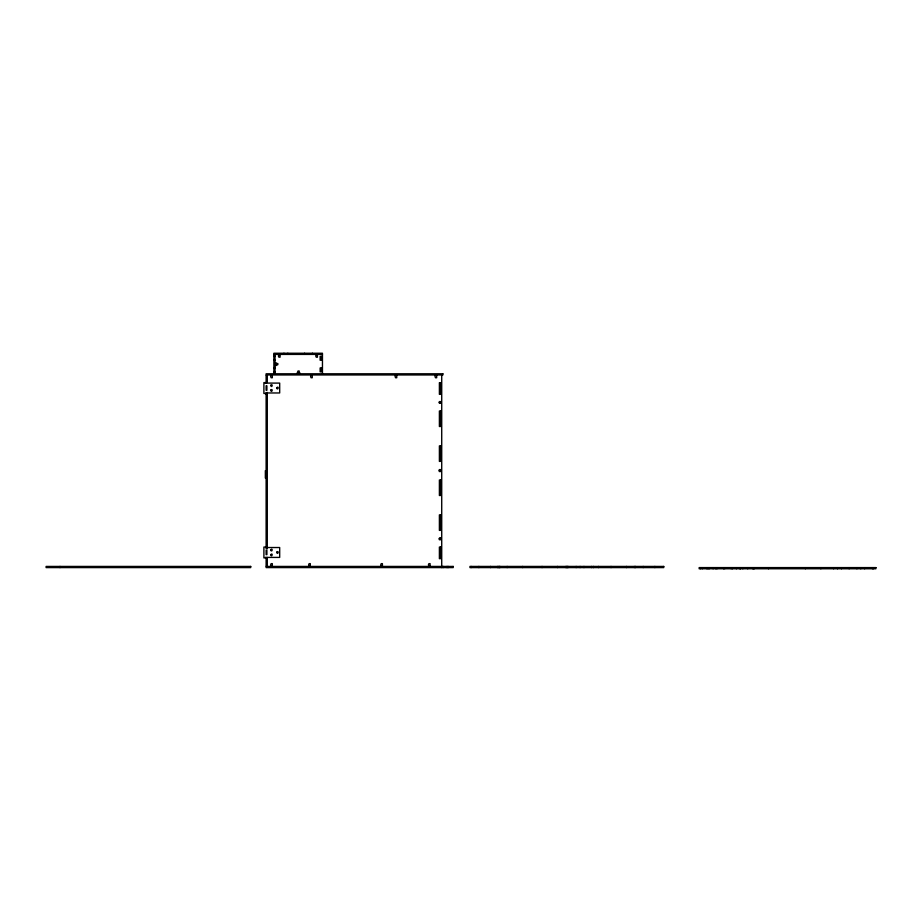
<?xml version="1.0" encoding="UTF-8"?>
<svg xmlns="http://www.w3.org/2000/svg" width="922" height="922" viewBox="0 0 922 922"><rect width="100%" height="100%" fill="white"/><g stroke="black" fill="none" stroke-linecap="round" stroke-linejoin="round"><path stroke-width="1.38" d="M273.88 354.405L322.458 354.405M273.88 356.341L275.044 356.341M273.88 360.225L275.044 360.225M275.044 363.51L277.833 363.51L277.833 364.674L276.669 365.181L275.044 364.674M275.044 365.492L276.197 365.492L276.197 362.911M273.88 367.97L275.044 367.97M273.88 371.854L275.044 371.854M296.942 373.122L300.203 373.122M266.412 382.607L263.899 382.607L263.899 393.464L266.412 393.464M265.156 383.091L279.689 383.091L279.689 392.968L266.481 392.968M266.124 394.328L267.288 394.328M439.391 402.084L440.555 402.084M439.391 470.013L440.555 470.013M266.124 470.693L265.352 470.693L265.352 478.057L266.124 478.057M439.391 471.177L440.555 471.177M439.391 539.301L440.555 539.301M267.288 547.046L263.899 547.046L263.899 557.902L266.412 557.902M266.481 547.53L279.689 547.53L279.689 557.418L265.156 557.418M267.288 566.039L266.124 566.039L266.124 557.441M873.572 567.595L873.572 568.759M872.408 567.595L872.408 568.759M864.663 567.595L864.663 568.759M860.779 567.595L860.779 568.759M856.907 567.595L856.907 568.759M849.15 567.595L849.15 568.759M841.406 567.595L841.406 568.759M837.522 567.595L837.522 568.759M833.649 567.595L833.649 568.759M820.857 567.595L820.857 568.759M805.355 567.595L805.355 568.759M768.533 567.595L768.533 568.759M754.323 567.595L754.323 568.759M753.159 567.595L753.159 568.759M753.02 567.595L753.02 568.759M747.73 567.595L747.73 568.759M742.821 567.595L742.821 568.759M740.239 567.595L740.239 568.759M739.986 567.595L739.986 568.759M736.355 567.595L736.355 568.759M732.483 567.595L732.483 568.759M731.192 567.595L731.192 568.759M724.727 567.595L724.727 568.759M723.563 567.595L723.563 568.759M716.982 567.595L716.982 568.759M715.818 567.595L715.818 568.759M713.098 567.595L713.098 568.759M709.225 567.595L709.225 568.759M708.061 567.595L708.061 568.759M706.897 567.595L706.897 568.759M702.253 567.595L702.253 568.759M700.305 567.595L700.305 568.759M654.851 566.431L654.851 567.595M643.222 566.431L643.222 567.595M635.465 566.431L635.465 567.595M634.301 566.431L634.301 567.595M626.545 566.431L626.545 567.595M611.044 566.431L611.044 567.595M598.516 566.431L598.516 567.595M593.48 566.431L593.48 567.595M591.67 566.431L591.67 567.595M583.96 566.431L583.96 567.595M580.088 566.431L580.088 567.595M576.158 566.431L576.158 567.595M568.033 566.431L568.033 567.595M567.526 566.431L567.526 567.595M566.373 566.431L566.373 567.595M565.901 566.431L565.901 567.595M557.556 566.431L557.556 567.595M542.055 566.431L542.055 567.595M522.67 566.431L522.67 567.595M507.169 566.431L507.169 567.595M499.92 566.431L499.92 567.595M499.413 566.431L499.413 567.595M498.249 566.431L498.249 567.595M497.788 566.431L497.788 567.595M490.492 566.431L490.492 567.595M478.864 566.431L478.864 567.595M471.119 566.431L471.119 567.595M448.15 566.431L448.15 567.595M446.997 566.431L446.997 567.595M443.113 566.431L443.113 567.595M441.719 374.954L441.719 567.595M440.555 469.517L440.555 471.649M439.391 469.517L439.391 471.649M436.671 374.954L436.671 377.743L435.507 377.743L435.011 376.579L435.507 374.954M430.09 566.431L430.09 563.642L428.926 563.642L428.419 564.806L428.926 566.431M396.748 374.954L396.748 377.743L395.584 377.743L395.089 376.579L395.584 374.954M382.411 566.431L382.411 563.642L381.247 563.642L380.74 564.806L381.247 566.431M322.458 373.79L322.458 353.241L273.88 353.241L273.88 373.79M317.422 354.405L317.422 357.194L316.258 357.194L315.762 356.03L316.258 354.405M312.385 353.241L312.385 354.405M312.247 374.954L312.247 377.743L311.083 377.743L310.587 376.579L311.083 374.954M310.311 566.431L310.311 563.642L309.147 563.642L308.64 564.806L309.147 566.431M304.629 353.241L304.629 354.405M299.212 373.79L299.212 371.001L298.048 371.001L297.541 372.154L298.048 373.79M287.825 353.241L287.825 354.405M283.953 353.241L283.953 354.405M280.081 354.405L280.081 357.194L278.917 357.194L278.409 356.03L278.917 354.405M275.044 354.405L275.044 373.79M272.324 374.954L272.324 377.743L271.16 377.743L270.653 376.579L271.16 374.954M272.324 566.431L272.324 563.642L271.16 563.642L270.653 564.806L271.16 566.431M267.288 382.503L267.288 375.219L266.124 375.335L266.124 382.503M267.288 392.449L267.288 548.832M267.288 557.441L267.288 566.154M266.896 385.799L266.896 390.26M266.896 550.25L266.896 554.71M266.124 385.799L266.124 390.26M266.124 392.542L266.124 548.832M266.124 550.25L266.124 554.71M60.011 566.431L60.011 567.595M270.619 385.361C271.806 389.061 273.488 382.745 270.619 385.361M270.619 390.202C271.806 393.901 273.488 387.586 270.619 390.202M276.623 387.782C277.81 391.481 279.504 385.166 276.623 387.782M270.619 549.8C271.806 553.5 273.488 547.195 270.619 549.8M270.619 554.652C271.806 558.352 273.488 552.036 270.619 554.652M276.623 552.232C277.81 555.931 279.504 549.616 276.623 552.232M439.402 402.511C440.117 404.735 441.131 400.943 439.402 402.511M439.402 470.451C440.117 472.663 441.131 468.883 439.402 470.451M439.402 538.563C440.105 540.788 441.154 536.996 439.402 538.563M321.305 356.341L320.141 356.341L320.141 360.225L321.305 360.225L321.305 356.341M321.305 367.97L320.141 367.97L320.141 371.854L321.305 371.854L321.305 367.97M442.871 373.79L266.124 373.79L266.124 374.954L442.871 374.954L442.871 373.79M440.555 382.699L439.391 382.699L439.391 394.328L440.555 394.328L440.555 382.699M440.555 401.577L439.391 401.577L439.391 403.248L440.555 403.248L440.555 401.577M440.555 410.993L439.391 410.993L439.391 426.506L440.555 426.506L440.555 410.993M440.555 445.879L439.391 445.879L439.391 461.392L440.555 461.392L440.555 445.879M440.555 479.993L439.391 479.993L439.391 495.494L440.555 495.494L440.555 479.993M440.555 514.879L439.391 514.879L439.391 530.38L440.555 530.38L440.555 514.879M440.555 538.137L439.391 538.137L439.391 539.762L440.555 539.762L440.555 538.137M440.555 547.046L439.391 547.046L439.391 558.674L440.555 558.674L440.555 547.046M250.715 566.431L46.1 566.431L46.1 567.595L250.715 567.595L250.715 566.431M453.198 566.431L266.124 566.431L266.124 567.595L453.198 567.595L453.198 566.431M663.759 566.431L469.955 566.431L469.955 567.595L663.759 567.595L663.759 566.431M875.9 567.595L699.153 567.595L699.153 568.759L875.9 568.759L875.9 567.595"/></g></svg>
